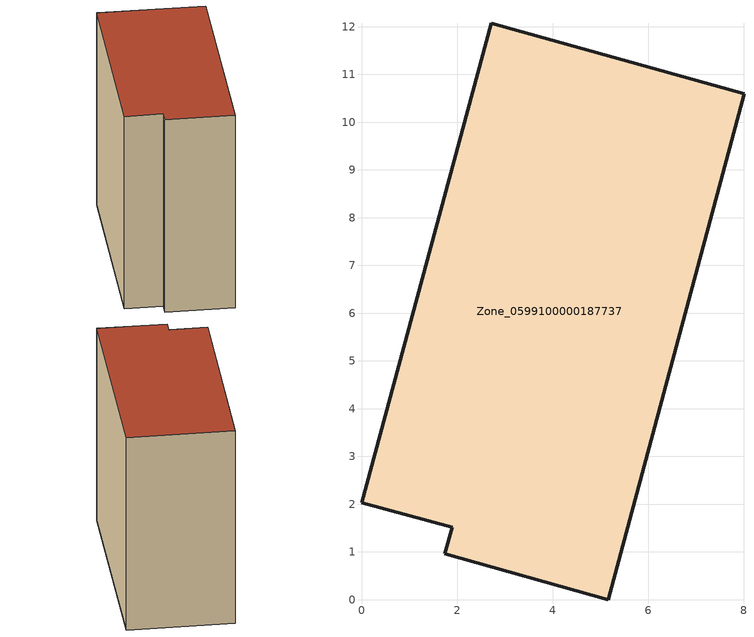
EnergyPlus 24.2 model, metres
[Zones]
Zone_0599100000187737
 floor ground (C_G): 8.01,10.6 5.17,0 1.74,0.96 1.9,1.52 0,2.03 2.72,12.07 z0
 wall outside (C_F): 5.17,0 8.01,10.6 2.72,12.07 0,2.03 1.9,1.52 1.74,0.96 5.17,0 z0:11.16
 roof outside (C_R): 1.74,0.96 5.17,0 8.01,10.6 2.72,12.07 0,2.03 1.9,1.52 z11.16
[BUILDING]
Pand.0599100000187737: North Axis=0; Terrain=City; Loads Convergence Tolerance Value=0.04; Temperature Convergence Tolerance Value=0.4; Solar Distribution=FullExterior; Maximum Number of Warmup Days=25; Minimum Number of Warmup Days=1
[Site:Location]
Rotterdam.The.Hague.AP_ZH_NLD Design_Conditions: Latitude=51.96; Longitude=4.45; Time Zone=1; Elevation=-4.5
[SITE:GROUNDTEMPERATURE:BUILDINGSURFACE]
18, 18, 18, 18, 18, 18, 18, 18, 18, 18, 18, 18
[MATERIAL] Thermal Absorptance=0.9; Solar Absorptance=0.7; Visible Absorptance=0.7
Name | Roughness | Thickness | Conductivity | Density | Specific Heat
G.TI.1946 | MediumSmooth | 0.15 | 1 | 540 | 1210
F.TI.1946 | Rough | 0.3 | 0.857143 | 1920 | 840
R.TI.1946 | MediumRough | 0.2 | 0.1 | 1500 | 1000
[CONSTRUCTION]
C_G: G.TI.1946
C_F: F.TI.1946
C_R: R.TI.1946
[ZONE]
Zone_0599100000187737: Type=1; Multiplier=1; Ceiling Height=Autocalculate; Volume=Autocalculate; Floor Area=autocalculate; Part of Total Floor Area=Yes
[ZONEINFILTRATION:DESIGNFLOWRATE]
Infil_Zone_0599100000187737: Zone or ZoneList or Space or SpaceList=Zone_0599100000187737; Schedule=AlwaysOn; Design Flow Rate Calculation Method=Flow/Area; Flow Rate per Floor Area=0.003; Constant Term Coefficient=1; Temperature Term Coefficient=0; Velocity Term Coefficient=0; Velocity Squared Term Coefficient=0
[HVACTEMPLATE:ZONE:IDEALLOADSAIRSYSTEM]
Zone_0599100000187737: Maximum Heating Supply Air Temperature=50; Minimum Cooling Supply Air Temperature=13; Maximum Heating Supply Air Humidity Ratio=0.0156; Minimum Cooling Supply Air Humidity Ratio=0.0077; Heating Limit=NoLimit; Cooling Limit=NoLimit; Dehumidification Control Type=ConstantSensibleHeatRatio; Cooling Sensible Heat Ratio=0.7; Dehumidification Setpoint=60; Humidification Control Type=None; Humidification Setpoint=30; Outdoor Air Method=None; Outdoor Air Flow Rate per Person=0.00944; Outdoor Air Flow Rate per Zone Floor Area=0; Outdoor Air Flow Rate per Zone=0; Demand Controlled Ventilation Type=None; Outdoor Air Economizer Type=NoEconomizer; Heat Recovery Type=None; Sensible Heat Recovery Effectiveness=0.7; Latent Heat Recovery Effectiveness=0.65
[ZONECONTROL:THERMOSTAT]
ThermostatControl_Zone_0599100000187737: Zone or ZoneList=Zone_0599100000187737; Control Type Schedule=DualSetpointControlType; Control 1=Thermostat_Zone_0599100000187737; Temperature Difference Between Cutout And Setpoint=0
[THERMOSTATSETPOINT:DUALSETPOINT]
Thermostat_Zone_0599100000187737: Heating Setpoint Temperature Schedule=HeatingSetpoint_Zone_0599100000187737; Cooling Setpoint Temperature Schedule=CoolingSetpoint_Zone_0599100000187737
[SCHEDULE:COMPACT]
HeatingSetpoint_Zone_0599100000187737: Through: 12/31, For: AllDays, Until: 24:00, 21
CoolingSetpoint_Zone_0599100000187737: Through: 12/31, For: AllDays, Until: 24:00, 24
DualSetpointControlType: Through: 12/31, For: AllDays, Until: 24:00, 4
AlwaysOn: Through: 12/31, For: AllDays, Until: 24:00, 1
